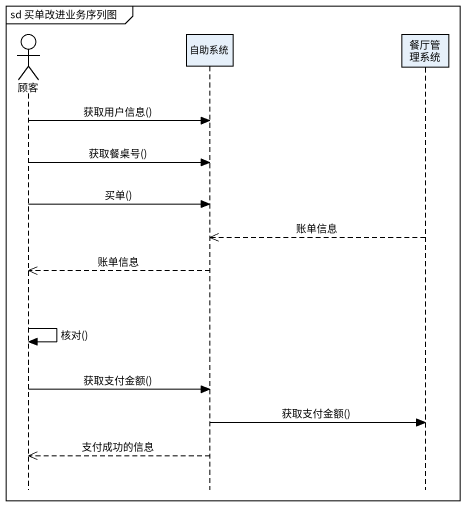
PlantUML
@startuml
mainframe sd 买单改进业务序列图
hide footbox
actor 顾客
participant 自助系统
participant 餐厅管理系统

顾客 -> 自助系统 : 获取用户信息()
顾客 -> 自助系统 : 获取餐桌号()
顾客 -> 自助系统 : 买单()
餐厅管理系统 -->> 自助系统 : 账单信息
自助系统 -->> 顾客 : 账单信息
顾客 -> 顾客 : 核对()
顾客 -> 自助系统 : 获取支付金额()
自助系统 -> 餐厅管理系统 : 获取支付金额()
自助系统 -->> 顾客 : 支付成功的信息
@enduml
